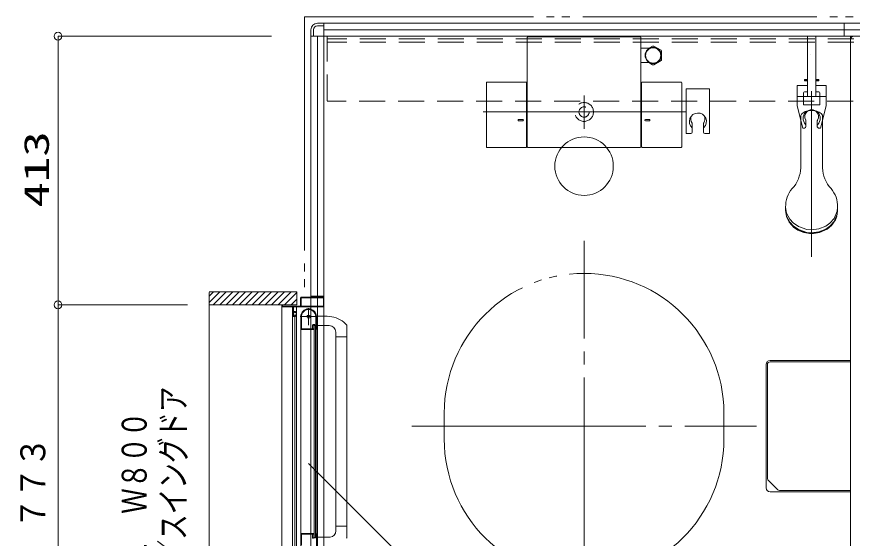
# Model space of a CAD drawing. Units: millimetres on the paper. Extents: x -305 to 305, y -152 to 152.
# Drawn here: x -156.1 to -91.8, y 41.4 to 81.6 of the extents above; entities that cross this region are included whole.
import ezdxf
from ezdxf.enums import TextEntityAlignment as Align

# ---------------------------------------------------------------- set-up
doc = ezdxf.new("R2010")
doc.units = ezdxf.units.MM
for name, pattern in [('DASHED2', [3, 2, -1]), ('LONG_CHAIN', [21, 18, -1, 1, -1]), ('LONG_DOUBLE_CHAIN', [21.8, 18, -1, 0.6, -0.6, 0.6, -1])]:
    doc.linetypes.add(name, pattern=pattern)
doc.layers.add('0-0_0', color=7, linetype='Continuous', lineweight=9)
doc.layers.add('0-1_VIEW0001', color=7, linetype='Continuous', lineweight=9)
doc.styles.add('ＭＳ ゴシック', font='')
doc.styles.get('ＭＳ ゴシック').set_extended_font_data('MS Gothic')

# ---------------------------------------------------------------- blocks, each defined once
blk = doc.blocks.new('_ORIGIN')
at = {"layer": '0-0_0'}
blk.add_line((0, 0), (-1, 0), dxfattribs=at)
blk.add_circle((0, 0), 0.5, dxfattribs=at)

msp = doc.modelspace()

# ---------------------------------------------------------------- linework, layer by layer
at = {"layer": '0-0_0'}
for p, q in [((-136.475, 80.074), (-152.881, 80.074)), ((-152.881, 79.474), (-152.881, 60.004)), ((-142.923, 59.404), (-152.881, 59.404)), ((-142.923, 59.404), (-152.881, 59.404)), ((-152.881, 58.804), (-152.881, 21.354))]:
    msp.add_line(p, q, dxfattribs=at)
at = {"layer": '0-1_VIEW0001', "linetype": 'LONG_DOUBLE_CHAIN'}
for p, q in [((-133.934, 81.573), (-133.934, 59.998)), ((-50.934, 81.573), (-133.934, 81.573)), ((-123.184, 49.073), (-123.184, 51.073)), ((-101.684, 49.073), (-101.684, 51.073)), ((-133.619, 47.195), (-122.859, 36.434))]:
    msp.add_line(p, q, dxfattribs=at)
at = {"layer": '0-1_VIEW0001'}
for p, q in [((-132.434, 81.073), (-132.934, 81.073)), ((-132.434, 81.073), (-52.434, 81.073)), ((-132.434, 19.073), (-132.434, 81.073)), ((-52.434, 81.073), (-132.434, 81.073)), ((-132.434, 81.073), (-132.434, 80.673)), ((-92.434, 80.073), (-92.434, 81.073)), ((-133.434, 80.073), (-133.434, 80.573)), ((-133.234, 80.073), (-133.234, 80.573)), ((-132.934, 80.873), (-132.434, 80.873)), ((-132.434, 80.573), (-52.434, 80.573)), ((-133.434, 20.073), (-133.434, 80.073)), ((-133.434, 80.073), (-51.434, 80.073)), ((-133.434, 80.073), (-133.434, 20.073)), ((-133.034, 80.073), (-133.434, 80.073)), ((-132.934, 20.073), (-132.934, 80.073)), ((-116.809, 71.568), (-116.809, 79.97)), ((-116.691, 80.018), (-108.177, 80.018)), ((-108.059, 79.97), (-108.059, 71.568)), ((-91.934, 80.073), (-91.934, 20.073)), ((-91.934, 79.823), (-91.934, 20.322)), ((-108.059, 79.143), (-107.417, 79.143)), ((-107.466, 79.143), (-107.166, 79.317)), ((-107.072, 79.317), (-106.516, 78.995)), ((-106.469, 78.272), (-106.469, 78.914)), ((-107.42, 78.043), (-108.059, 78.043)), ((-107.466, 78.043), (-107.166, 77.87)), ((-107.072, 77.87), (-106.516, 78.191)), ((-119.949, 71.568), (-119.949, 76.498)), ((-119.899, 76.548), (-116.899, 76.548)), ((-116.849, 71.568), (-116.849, 76.498)), ((-108.019, 76.498), (-108.019, 71.568)), ((-107.969, 76.548), (-104.969, 76.548)), ((-104.919, 71.568), (-104.919, 76.498)), ((-95.759, 69.945), (-95.759, 73.984)), ((-94.109, 73.989), (-94.109, 69.945)), ((-117.451, 73.663), (-117.148, 73.663)), ((-117.45, 73.563), (-117.148, 73.563)), ((-107.418, 73.663), (-107.72, 73.663)), ((-107.418, 73.563), (-107.72, 73.563)), ((-116.899, 71.518), (-119.899, 71.518)), ((-108.109, 71.518), (-116.759, 71.518)), ((-104.969, 71.518), (-107.969, 71.518)), ((-96.934, 66.701), (-96.934, 66.931)), ((-92.934, 66.931), (-92.934, 66.701)), ((-141.259, 60.398), (-134.509, 60.398)), ((-141.259, 59.583), (-140.444, 60.398)), ((-141.259, 60.078), (-140.939, 60.398)), ((-140.949, 59.398), (-139.949, 60.398)), ((-140.454, 59.398), (-139.454, 60.398)), ((-139.959, 59.398), (-138.959, 60.398)), ((-139.459, 59.398), (-138.459, 60.398)), ((-138.959, 59.398), (-137.959, 60.398)), ((-138.459, 59.398), (-137.459, 60.398)), ((-137.959, 59.398), (-136.959, 60.398)), ((-137.459, 59.398), (-136.459, 60.398)), ((-136.959, 59.398), (-135.959, 60.398)), ((-136.459, 59.398), (-135.459, 60.398)), ((-135.959, 59.398), (-134.959, 60.398)), ((-134.509, 59.399), (-134.509, 60.398)), ((-141.259, 60.347), (-141.259, 19.748)), ((-135.459, 59.398), (-134.509, 60.348)), ((-134.959, 59.398), (-134.509, 59.848)), ((-134.234, 59.948), (-134.234, 59.313)), ((-134.189, 59.938), (-134.189, 59.313)), ((-132.889, 59.998), (-134.184, 59.998)), ((-132.494, 59.953), (-134.174, 59.953)), ((-133.434, 60.073), (-132.434, 60.073)), ((-132.874, 60.063), (-132.874, 60.013)), ((-132.844, 60.073), (-132.864, 60.073)), ((-132.834, 60.013), (-132.834, 60.063)), ((-132.484, 59.998), (-132.819, 59.998)), ((-132.479, 59.313), (-132.479, 59.938)), ((-132.434, 59.95), (-132.434, 58.524)), ((-141.259, 59.398), (-134.509, 59.398)), ((-135.684, 59.383), (-135.684, 59.263)), ((-135.684, 20.898), (-135.684, 59.248)), ((-135.669, 59.248), (-134.834, 59.248)), ((-135.634, 59.313), (-135.634, 59.383)), ((-134.249, 59.298), (-135.619, 59.298)), ((-134.857, 37.519), (-134.857, 59.248)), ((-134.819, 59.233), (-134.819, 58.548)), ((-134.769, 58.913), (-134.769, 59.233)), ((-134.754, 59.248), (-132.459, 59.248)), ((-134.541, 37.903), (-134.541, 59.248)), ((-134.174, 59.298), (-132.494, 59.298)), ((-134.769, 58.568), (-134.769, 58.838)), ((-134.769, 58.498), (-134.669, 58.498)), ((-134.669, 58.898), (-134.754, 58.898)), ((-134.754, 58.853), (-134.684, 58.853)), ((-134.684, 58.553), (-134.754, 58.553)), ((-134.681, 37.733), (-134.681, 58.498)), ((-134.669, 58.838), (-134.669, 58.793)), ((-134.669, 58.613), (-134.669, 58.568)), ((-134.654, 58.778), (-134.634, 58.778)), ((-134.634, 58.628), (-134.654, 58.628)), ((-134.619, 58.793), (-134.619, 58.848)), ((-134.619, 58.548), (-134.619, 58.613)), ((-134.219, 58.499), (-134.219, 41.823)), ((-134.169, 58.572), (-134.169, 57.558)), ((-133.064, 57.968), (-133.064, 58.498)), ((-133.019, 57.513), (-133.019, 58.498)), ((-132.191, 58.523), (-133.009, 58.526)), ((-133.254, 57.893), (-133.139, 57.893)), ((-133.234, 57.848), (-133.109, 57.848)), ((-130.896, 58.061), (-130.697, 57.877)), ((-134.209, 57.498), (-133.268, 57.498)), ((-134.159, 57.548), (-133.339, 57.548)), ((-133.329, 57.558), (-133.329, 57.818)), ((-133.284, 57.573), (-133.284, 57.798)), ((-133.255, 57.505), (-133.246, 57.52)), ((-133.244, 57.527), (-133.244, 57.533)), ((-133.184, 57.823), (-133.084, 57.823)), ((-133.184, 41.498), (-133.184, 57.823)), ((-133.084, 41.498), (-133.084, 57.823)), ((-133.082, 57.52), (-133.073, 57.505)), ((-133.061, 57.498), (-133.034, 57.498)), ((-133.034, 41.823), (-133.034, 57.498)), ((-132.024, 57.803), (-133.019, 57.803)), ((-132.434, 57.798), (-132.434, 41.524)), ((-131.524, 56.948), (-131.524, 57.303)), ((-130.669, 56.948), (-130.669, 57.808)), ((-131.524, 56.948), (-130.669, 56.948)), ((-131.519, 56.948), (-131.519, 42.374)), ((-130.669, 56.948), (-130.669, 41.512)), ((-98.434, 45.323), (-98.434, 54.823)), ((-91.934, 55.123), (-98.134, 55.123)), ((-91.934, 45.023), (-98.134, 45.023)), ((-134.219, 41.854), (-134.219, 40.284)), ((-134.219, 41.823), (-133.268, 41.823)), ((-133.344, 41.773), (-134.159, 41.773)), ((-133.246, 41.802), (-133.255, 41.816)), ((-133.244, 41.788), (-133.244, 41.794)), ((-133.073, 41.816), (-133.082, 41.802)), ((-133.034, 41.823), (-133.061, 41.823)), ((-133.019, 41.808), (-133.019, 40.822)), ((-131.524, 42.374), (-131.524, 42.019)), ((-131.524, 42.374), (-130.669, 42.374)), ((-134.169, 41.763), (-134.169, 40.903)), ((-133.329, 41.508), (-133.329, 41.758)), ((-133.284, 41.523), (-133.284, 41.748)), ((-133.109, 41.473), (-133.234, 41.473)), ((-133.084, 41.498), (-133.184, 41.498)), ((-131.955, 41.524), (-133.009, 41.524))]:
    msp.add_line(p, q, dxfattribs=at)
at = {"layer": '0-1_VIEW0001', "color": 6, "linetype": 'DASHED2'}
for p, q in [((-132.184, 75.123), (-132.184, 80.073)), ((-52.684, 79.873), (-132.184, 79.873)), ((-52.684, 79.623), (-132.184, 79.623)), ((-52.734, 75.073), (-132.184, 75.073))]:
    msp.add_line(p, q, dxfattribs=at)
at = {"layer": '0-1_VIEW0001', "color": 2}
for p, q in [((-95.252, 75.423), (-95.252, 80.073)), ((-94.617, 75.423), (-94.617, 80.073)), ((-95.484, 76.711), (-95.459, 76.736)), ((-95.484, 76.661), (-95.484, 76.711)), ((-95.484, 76.711), (-95.252, 76.711)), ((-95.252, 76.661), (-95.484, 76.661)), ((-95.484, 76.661), (-95.459, 76.636)), ((-95.252, 76.736), (-95.459, 76.736)), ((-95.252, 76.636), (-95.459, 76.636)), ((-94.409, 76.736), (-94.617, 76.736)), ((-94.617, 76.711), (-94.384, 76.711)), ((-94.384, 76.661), (-94.617, 76.661)), ((-94.409, 76.636), (-94.617, 76.636)), ((-94.384, 76.711), (-94.409, 76.736)), ((-94.384, 76.661), (-94.409, 76.636)), ((-94.384, 76.711), (-94.384, 76.661)), ((-104.584, 76.023), (-104.584, 72.594)), ((-104.584, 76.023), (-104.584, 72.594)), ((-104.584, 76.023), (-102.784, 76.023)), ((-104.584, 75.073), (-104.584, 75.973)), ((-102.784, 76.023), (-102.784, 72.594)), ((-95.252, 76.286), (-96.059, 76.286)), ((-96.059, 75.436), (-96.059, 76.286)), ((-93.809, 76.286), (-94.617, 76.286)), ((-93.809, 75.436), (-93.809, 76.286)), ((-95.569, 75.436), (-96.059, 75.436)), ((-96.059, 75.436), (-96.059, 74.711)), ((-95.572, 75.436), (-95.572, 74.811)), ((-95.569, 75.713), (-95.569, 74.788)), ((-94.299, 75.423), (-95.569, 75.423)), ((-95.494, 75.788), (-95.252, 75.788)), ((-94.374, 75.788), (-94.617, 75.788)), ((-94.299, 75.713), (-94.299, 74.788)), ((-94.299, 75.436), (-93.809, 75.436)), ((-94.297, 74.811), (-94.297, 75.436)), ((-93.809, 75.436), (-93.809, 74.711)), ((-95.622, 73.008), (-96.059, 74.711)), ((-95.569, 74.811), (-95.572, 74.811)), ((-95.569, 74.788), (-94.299, 74.788)), ((-94.297, 74.811), (-94.299, 74.811)), ((-94.247, 73.008), (-93.809, 74.711)), ((-104.122, 73.352), (-104.122, 72.694)), ((-104.122, 73.352), (-104.122, 72.694)), ((-103.247, 73.352), (-103.247, 72.694)), ((-103.247, 73.352), (-103.247, 72.694)), ((-95.372, 73.567), (-95.372, 73.108)), ((-94.497, 73.567), (-94.497, 73.108)), ((-95.472, 73.008), (-95.622, 73.008)), ((-94.397, 73.008), (-94.247, 73.008)), ((-104.584, 72.594), (-104.222, 72.594)), ((-104.584, 72.594), (-104.222, 72.594)), ((-102.784, 72.594), (-103.147, 72.594)), ((-102.784, 72.594), (-103.147, 72.594))]:
    msp.add_line(p, q, dxfattribs=at)
at = {"layer": '0-1_VIEW0001', "linetype": 'LONG_CHAIN'}
for p, q in [((-94.934, 75.835), (-94.934, 63.094)), ((-112.434, 72.938), (-112.434, 75.514)), ((-104.6, 74.243), (-120.195, 74.243)), ((-112.434, 35.823), (-112.434, 64.323)), ((-133.619, 57.848), (-133.619, 59.148)), ((-132.969, 58.498), (-134.269, 58.498)), ((-125.684, 50.073), (-99.184, 50.073))]:
    msp.add_line(p, q, dxfattribs=at)
at = {"layer": '0-1_VIEW0001', "color": 4}
for p, q in [((-98.332, 46.055), (-98.332, 54.821)), ((-91.934, 55.021), (-98.132, 55.021)), ((-98.273, 45.914), (-97.544, 45.184)), ((-91.934, 45.126), (-97.402, 45.126))]:
    msp.add_line(p, q, dxfattribs=at)
at = {"layer": '0-1_VIEW0001'}
for points in [[(-116.691, 80.018), (-116.691, 80.02), (-116.759, 80.02)], [(-108.109, 80.02), (-108.177, 80.02), (-108.177, 80.018)], [(-94.109, 73.989), (-94.204, 74.119), (-94.359, 74.231), (-94.488, 74.29), (-94.677, 74.342), (-94.933, 74.366), (-95.186, 74.342), (-95.434, 74.267), (-95.575, 74.19), (-95.711, 74.063), (-95.759, 73.984)], [(-96.934, 66.931), (-96.859, 66.458), (-96.618, 65.988), (-96.366, 65.71), (-95.942, 65.42), (-95.298, 65.211), (-94.934, 65.182), (-94.393, 65.247), (-93.856, 65.458), (-93.538, 65.678), (-93.206, 66.05), (-92.967, 66.613), (-92.934, 66.931)], [(-96.934, 66.701), (-96.859, 66.227), (-96.618, 65.758), (-96.366, 65.48), (-95.942, 65.19), (-95.298, 64.981), (-94.934, 64.952), (-94.393, 65.017), (-93.856, 65.228), (-93.538, 65.448), (-93.206, 65.82), (-92.967, 66.383), (-92.934, 66.701)], [(-96.934, 66.677), (-96.859, 66.203), (-96.618, 65.734), (-96.366, 65.456), (-95.942, 65.166), (-95.298, 64.957), (-94.934, 64.927), (-94.393, 64.993), (-93.856, 65.203), (-93.538, 65.424), (-93.206, 65.796), (-92.967, 66.358), (-92.934, 66.677)], [(-96.862, 66.21), (-96.659, 65.758), (-96.304, 65.359), (-96, 65.15), (-95.547, 64.963), (-94.934, 64.878), (-94.331, 64.96), (-93.745, 65.225), (-93.417, 65.497), (-93.108, 65.939), (-93.006, 66.21)]]:
    msp.add_lwpolyline(points, dxfattribs=at)
msp.add_lwpolyline([(-95.023, 78.693), (-95.023, 78.693), (-95.023, 78.693)], close=True, dxfattribs=at)
at = {"layer": '0-1_VIEW0001', "color": 4}
for points in [[(-98.312, 45.969), (-98.328, 46.014), (-98.332, 46.055)], [(-98.273, 45.914), (-98.299, 45.945), (-98.312, 45.969)]]:
    msp.add_lwpolyline(points, dxfattribs=at)
at = {"layer": '0-1_VIEW0001'}
for centre, radius in [((-107.119, 78.593), 0.625), ((-107.119, 78.593), 0.586), ((-133.619, 58.498), 0.125)]:
    msp.add_circle(centre, radius, dxfattribs=at)
at = {"layer": '0-1_VIEW0001', "linetype": 'DASHED2'}
for radius in [0.725, 0.395]:
    msp.add_circle((-112.434, 74.243), radius, dxfattribs=at)
at = {"layer": '0-1_VIEW0001', "linetype": 'LONG_DOUBLE_CHAIN'}
msp.add_circle((-112.434, 70.073), 2.25, dxfattribs=at)
at = {"layer": '0-1_VIEW0001'}
for centre, radius, start, end in [((-132.934, 80.573), 0.5, 90, 180), ((-132.934, 80.573), 0.3, 90, 180), ((-108.109, 79.97), 0.05, 0, 90), ((-91.684, 79.823), 0.25, 90, 180), ((-107.119, 78.593), 0.725, 86.29156, 93.70844), ((-107.119, 78.593), 0.725, 26.29156, 33.70844), ((-107.119, 78.593), 0.725, 266.29156, 273.70844), ((-107.119, 78.593), 0.725, 326.29156, 333.70844), ((-119.899, 76.498), 0.05, 90, 180.00003), ((-116.899, 76.498), 0.05, 0, 90), ((-107.969, 76.498), 0.05, 90, 180), ((-104.969, 76.498), 0.05, 0, 90), ((-117.449, 73.613), 0.05, 88.07467, 270), ((-117.149, 73.613), 0.05, 270, 90), ((-107.719, 73.613), 0.05, 90, 270), ((-107.419, 73.613), 0.05, 270, 91.92533), ((-119.899, 71.568), 0.05, 180.00003, 270), ((-116.899, 71.568), 0.05, 270, 0), ((-116.759, 71.568), 0.05, 180, 270), ((-108.109, 71.568), 0.05, 270, 0), ((-107.969, 71.568), 0.05, 180, 270), ((-104.969, 71.568), 0.05, 270, 0), ((-98.267, 70.045), 2.5, 317.34314, 357.69634), ((-91.601, 70.045), 2.5, 182.3036, 222.65682), ((-94.81, 66.975), 2.125, 139.6468, 181.19028), ((-95.059, 66.975), 2.125, 358.80972, 40.35322), ((-134.184, 59.948), 0.05, 90, 180), ((-134.174, 59.938), 0.015, 90, 180), ((-132.889, 60.013), 0.015, 270, 0), ((-132.864, 60.063), 0.01, 90, 180), ((-132.844, 60.063), 0.01, 0, 90), ((-132.819, 60.013), 0.015, 180, 270), ((-132.494, 59.938), 0.015, 0, 90), ((-132.484, 59.948), 0.05, 0, 90), ((-135.669, 59.383), 0.015, 90, 180), ((-135.669, 59.263), 0.015, 180, 270), ((-135.649, 59.383), 0.015, 0, 90), ((-135.619, 59.313), 0.015, 180, 270), ((-134.834, 59.233), 0.015, 0, 90), ((-134.754, 59.233), 0.015, 90, 180), ((-134.249, 59.313), 0.015, 270, 0), ((-134.174, 59.313), 0.015, 180, 270), ((-132.494, 59.313), 0.015, 270, 0), ((-132.459, 59.273), 0.025, 270, 0), ((-134.769, 58.548), 0.05, 180, 270), ((-134.754, 58.913), 0.015, 180, 270), ((-134.754, 58.838), 0.015, 90, 180), ((-134.754, 58.568), 0.015, 180, 270), ((-134.684, 58.838), 0.015, 0, 90), ((-134.684, 58.568), 0.015, 270, 0), ((-134.669, 58.848), 0.05, 0, 90), ((-134.654, 58.793), 0.015, 180, 270), ((-134.654, 58.613), 0.015, 90, 180), ((-134.669, 58.548), 0.05, 270, 0), ((-134.634, 58.793), 0.015, 270, 0), ((-134.634, 58.613), 0.015, 0, 90), ((-133.619, 58.498), 0.6, 0, 180), ((-133.619, 58.498), 0.555, 0, 172.23293), ((-134.159, 58.572), 0.01, 172.23293, 180), ((-132.199, 56.453), 2.07, 50.97582, 89.8), ((-133.254, 57.818), 0.075, 90, 180), ((-133.234, 57.798), 0.05, 90, 180), ((-133.139, 57.968), 0.075, 270, 0), ((-133.109, 57.823), 0.025, 0, 90), ((-130.769, 57.808), 0.1, 0, 43.47243), ((-134.209, 57.508), 0.01, 180, 270), ((-134.159, 57.558), 0.01, 180, 270), ((-133.339, 57.558), 0.01, 270, 0), ((-133.259, 57.573), 0.025, 180, 270), ((-133.268, 57.513), 0.015, 270, 329.03624), ((-133.259, 57.533), 0.015, 0, 90), ((-133.259, 57.527), 0.015, 329.03624, 0), ((-133.069, 57.527), 0.015, 180, 210.96376), ((-133.061, 57.513), 0.015, 210.96376, 270), ((-133.034, 57.513), 0.015, 270, 0), ((-132.024, 57.303), 0.5, 0, 90), ((-98.134, 54.823), 0.3, 90, 180), ((-98.134, 45.323), 0.3, 180, 270), ((-134.209, 41.813), 0.01, 90, 180), ((-134.159, 41.763), 0.01, 90, 180), ((-133.344, 41.758), 0.015, 0, 90), ((-133.259, 41.748), 0.025, 90, 180), ((-133.268, 41.808), 0.015, 30.96376, 90), ((-133.259, 41.788), 0.015, 270, 0), ((-133.259, 41.794), 0.015, 0, 30.96376), ((-133.069, 41.794), 0.015, 149.03624, 180), ((-133.061, 41.808), 0.015, 90, 149.03624), ((-133.034, 41.808), 0.015, 0, 90), ((-132.024, 42.019), 0.5, 277.95562, 0), ((-133.254, 41.508), 0.075, 180, 270), ((-133.234, 41.523), 0.05, 180, 270), ((-133.109, 41.498), 0.025, 270, 0), ((-130.769, 41.513), 0.1, 316.52757, 0)]:
    msp.add_arc(centre, radius, start, end, dxfattribs=at)
at = {"layer": '0-1_VIEW0001', "color": 5}
msp.add_arc((-116.759, 79.97), 0.05, 90, 180, dxfattribs=at)
at = {"layer": '0-1_VIEW0001', "color": 2}
for centre, radius, start, end in [((-95.494, 75.713), 0.075, 90, 180), ((-94.374, 75.713), 0.075, 0, 90), ((-103.684, 73.508), 0.656, 315.31053, 228.17432), ((-103.684, 73.508), 0.656, 315.31053, 228.17432), ((-103.684, 73.721), 0.552, 159.99235, 217.59191), ((-103.684, 73.721), 0.552, 159.99235, 217.59191), ((-103.684, 73.721), 0.552, 325.50881, 20.00932), ((-103.684, 73.721), 0.552, 325.50881, 20.00932), ((-94.934, 73.753), 0.657, 315.20002, 224.79998), ((-94.934, 73.886), 0.525, 329.31658, 210.68342), ((-104.222, 73.352), 0.1, 0, 34.49119), ((-104.222, 73.352), 0.1, 0, 34.49119), ((-103.147, 73.352), 0.1, 145.50881, 180), ((-103.147, 73.352), 0.1, 145.50881, 180), ((-95.472, 73.219), 0.1, 0, 44.79997), ((-95.472, 73.567), 0.1, 0, 30.68342), ((-94.397, 73.567), 0.1, 149.31658, 180), ((-94.397, 73.219), 0.1, 135.20003, 180), ((-104.222, 72.694), 0.1, 270, 0), ((-104.222, 72.694), 0.1, 270, 0), ((-104.222, 72.976), 0.1, 0, 44.68947), ((-104.222, 72.976), 0.1, 0, 44.68947), ((-103.147, 72.976), 0.1, 135.31053, 180), ((-103.147, 72.976), 0.1, 135.31053, 180), ((-103.147, 72.694), 0.1, 180, 270), ((-103.147, 72.694), 0.1, 180, 270), ((-95.472, 73.108), 0.1, 270, 0), ((-94.397, 73.108), 0.1, 180, 270)]:
    msp.add_arc(centre, radius, start, end, dxfattribs=at)
at = {"layer": '0-1_VIEW0001', "color": 6, "linetype": 'DASHED2'}
msp.add_arc((-132.134, 75.123), 0.05, 180, 270, dxfattribs=at)
at = {"layer": '0-1_VIEW0001', "linetype": 'LONG_DOUBLE_CHAIN'}
for centre, start, end in [((-112.434, 51.073), 0, 180), ((-112.434, 49.073), 180, 0)]:
    msp.add_arc(centre, 10.75, start, end, dxfattribs=at)
at = {"layer": '0-1_VIEW0001', "color": 4}
for centre, start, end in [((-98.132, 54.821), 90, 180), ((-97.402, 45.326), 225.00001, 270)]:
    msp.add_arc(centre, 0.2, start, end, dxfattribs=at)

# ---------------------------------------------------------------- block references
at = {"layer": '0-0_0', "xscale": 0.6, "yscale": 0.6}
for p, rotation in [((-152.881, 80.074), 90), ((-152.881, 59.404), 270), ((-152.881, 59.404), 90)]:
    msp.add_blockref('_ORIGIN', p, dxfattribs=dict(at, rotation=rotation))

# ---------------------------------------------------------------- texts
at = {"layer": '0-0_0', "style": 'ＭＳ ゴシック'}
for s, width, p in [('413', 1.5, (-153.011, 66.883)), ('額縁内法\u3000７７３', 0.9, (-153.284, 30.386))]:
    msp.add_text(s, height=1.921, rotation=90, dxfattribs=dict(at, width=width)).set_placement(p, align=Align.BOTTOM_LEFT)
at = {"layer": '0-1_VIEW0001', "style": 'ＭＳ ゴシック', "width": 0.75}
for s, p in [('２枚折りドア／スイングドア', (-142.493, 27.57)), ('ドア位置ＢＬ\u3000Ｗ８００', (-145.49, 29.57))]:
    msp.add_text(s, height=1.921, rotation=90, dxfattribs=at).set_placement(p, align=Align.BOTTOM_LEFT)

doc.saveas('drawing.dxf')
